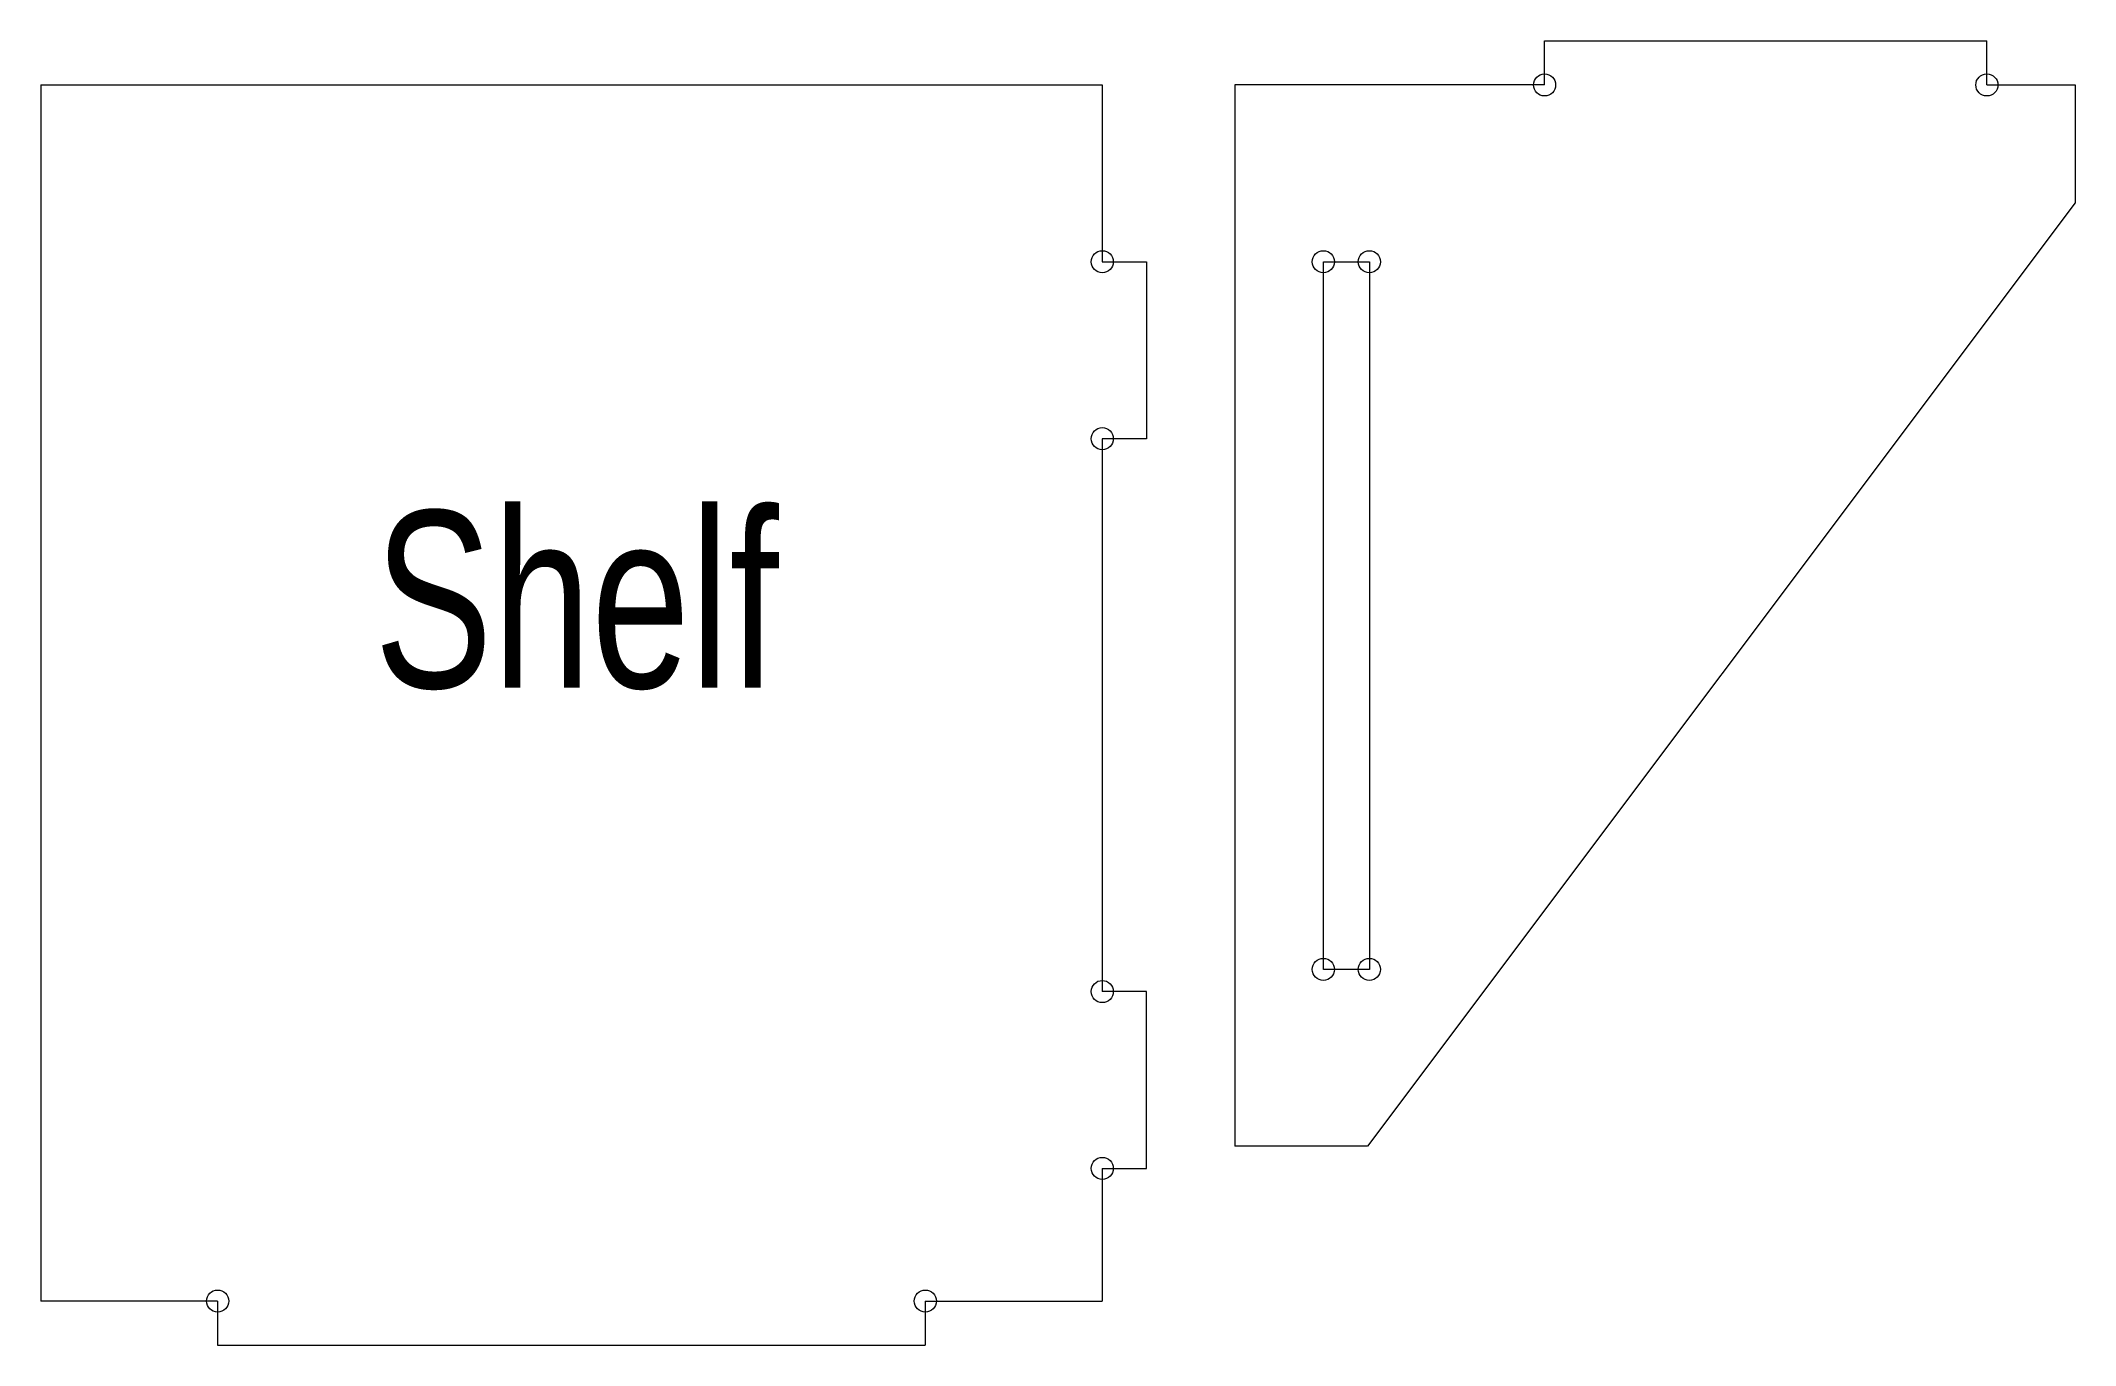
# Model space of a CAD drawing. Header units: inches. Extents: x 0.5 to 12, y 0.8 to 8.1.
import ezdxf

# ---------------------------------------------------------------- set-up
doc = ezdxf.new("R2010")
doc.units = ezdxf.units.IN
doc.layers.get('0').update_dxf_attribs({"linetype": 'CONTINUOUS', "lineweight": 0})
for name, color, linetype, lineweight in [('drills', 7, 'CONTINUOUS', 0), ('Holes', 7, 'CONTINUOUS', 0), ('labels', 7, 'CONTINUOUS', 0)]:
    doc.layers.add(name, color=color, linetype=linetype, lineweight=lineweight)
doc.styles.get("Standard").update_dxf_attribs({"font": 'txt', "width": 0.75})

msp = doc.modelspace()

# ---------------------------------------------------------------- linework, layer by layer
for p, q in [((9, 7.875), (9, 8.125)), ((9, 8.125), (11.5, 8.125)), ((11.5, 7.875), (11.5, 8.125)), ((0.5, 7.875), (6.5, 7.875)), ((0.5, 7.875), (0.5, 1)), ((6.5, 7.875), (6.5, 6.875)), ((8, 7.875), (7.25, 7.875)), ((7.25, 7.875), (7.25, 1.875)), ((9, 7.875), (8, 7.875)), ((11.5, 7.875), (12, 7.875)), ((12, 7.875), (12, 7.208)), ((12, 7.208), (8, 1.875)), ((6.5, 6.875), (6.75, 6.875)), ((6.75, 6.875), (6.75, 5.875)), ((6.5, 5.875), (6.5, 2.75)), ((6.75, 5.875), (6.5, 5.875)), ((6.75, 2.75), (6.5, 2.75)), ((6.75, 1.75), (6.75, 2.75)), ((8, 1.875), (7.25, 1.875)), ((6.5, 1.75), (6.75, 1.75)), ((6.5, 1.75), (6.5, 1)), ((1.5, 1), (0.5, 1)), ((1.5, 1), (1.5, 0.75)), ((5.5, 1), (6.5, 1)), ((5.5, 1), (5.5, 0.75)), ((1.5, 0.75), (5.5, 0.75))]:
    msp.add_line(p, q)
at = {"layer": 'drills'}
for centre in [(9, 7.875), (11.5, 7.875), (6.5, 6.875), (7.75, 6.875), (8.01, 6.875), (6.5, 5.875), (7.75, 2.875), (8.01, 2.875), (6.5, 2.75), (6.5, 1.75), (1.5, 1), (5.5, 1)]:
    msp.add_circle(centre, 0.0625, dxfattribs=at)
at = {"layer": 'Holes'}
for p, q in [((7.75, 6.875), (8.01, 6.875)), ((7.75, 2.875), (7.75, 6.875)), ((8.01, 6.875), (8.01, 2.875)), ((8.01, 2.875), (7.75, 2.875))]:
    msp.add_line(p, q, dxfattribs=at)

# ---------------------------------------------------------------- texts
at = {"layer": 'labels', "insert": (3.528, 4.96), "char_height": 1, "width": 100, "attachment_point": 5}
msp.add_mtext('Shelf', dxfattribs=at)

doc.saveas('drawing.dxf')
